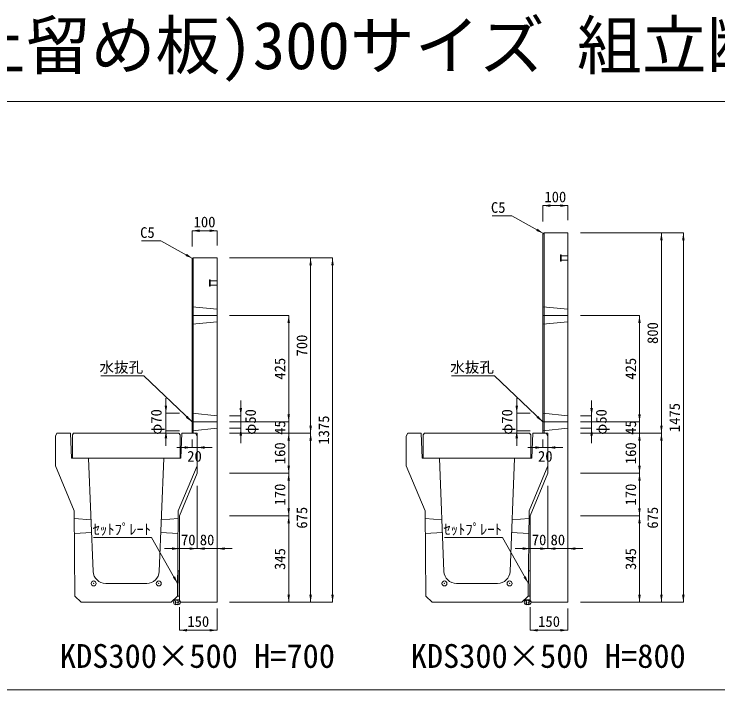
# Model space of a CAD drawing. Units: millimetres at full size, sheet at 1:40. Extents: x 172874 to 199766, y 869448 to 902797.
# Drawn here: x 179656 to 182465, y 900098 to 902797 of the extents above; entities that cross this region are included whole.
import ezdxf
from ezdxf.enums import TextEntityAlignment as Align

# ---------------------------------------------------------------- set-up
doc = ezdxf.new("R2010")
doc.units = ezdxf.units.MM
doc.header["$LTSCALE"] = 40
doc.header["$PDMODE"] = 32
doc.header["$PDSIZE"] = 20
for name, pattern in [('DASHED', [7.5, 6, -1.5]), ('USER1', [28.575, 19.05, -3.175, 3.175, -3.175]), ('USER2', [4.7625, 3.175, -1.5875]), ('USER3', [1.35, 0.75, -0.6])]:
    doc.linetypes.add(name, pattern=pattern)
for name, color, linetype, lineweight in [('セットプレート', 3, 'Continuous', 13), ('パネックスKDS', 2, 'Continuous', 13), ('図枠', 5, 'Continuous', 13), ('寸法線', 7, 'Continuous', 13), ('引出線', 4, 'Continuous', 13), ('本体', 2, 'Continuous', 13), ('補助線', 8, 'Continuous', 13), ('ｲﾝｻｰﾄ', 3, 'USER3', 5)]:
    doc.layers.add(name, color=color, linetype=linetype, lineweight=lineweight)
doc.layers.add('文字', color=7, linetype='Continuous')
doc.styles.add('ＭＳ ゴシック', font='')
doc.styles.get('ＭＳ ゴシック').set_extended_font_data('MS Gothic')

# ---------------------------------------------------------------- blocks, each defined once
blk = doc.blocks.new('filled_arrow')
at = {"color": 0, "linetype": 'Continuous', "lineweight": -2}
blk.add_solid([(7.5, 1.25), (0, 0), (7.5, -1.25)], dxfattribs=at)

msp = doc.modelspace()

# ---------------------------------------------------------------- linework, layer by layer
at = {"layer": 'セットプレート'}
for points in [[(180308.36, 900473.33), (180314.36, 900473.28), (180315.22, 900573.27), (180309.22, 900573.33)], [(181708.36, 900473.33), (181714.36, 900473.28), (181715.22, 900573.27), (181709.22, 900573.33)]]:
    msp.add_lwpolyline(points, close=True, dxfattribs=at)
at = {"layer": 'パネックスKDS'}
for p, q in [((181766.29, 901918.33), (181771.29, 901923.33)), ((181766.29, 901123.33), (181766.29, 901918.33)), ((181771.29, 901923.33), (181866.29, 901923.33)), ((181866.29, 900448.33), (181866.29, 901923.33)), ((180366.29, 901818.33), (180371.29, 901823.33)), ((180366.29, 901123.33), (180366.29, 901818.33)), ((180371.29, 901823.33), (180466.29, 901823.33)), ((180466.29, 900448.33), (180466.29, 901823.33)), ((180366.29, 901123.33), (180386.29, 901123.33)), ((180386.29, 900963.33), (180386.29, 901123.33)), ((181766.29, 901123.33), (181786.29, 901123.33)), ((181786.29, 900963.33), (181786.29, 901123.33)), ((180386.29, 900963.33), (180316.29, 900793.33)), ((181786.29, 900963.33), (181716.29, 900793.33)), ((180316.29, 900453.33), (180316.29, 900793.33)), ((181716.29, 900453.33), (181716.29, 900793.33)), ((180316.29, 900453.33), (180321.29, 900448.33)), ((180321.29, 900448.33), (180466.29, 900448.33)), ((181716.29, 900453.33), (181721.29, 900448.33)), ((181721.29, 900448.33), (181866.29, 900448.33))]:
    msp.add_line(p, q, dxfattribs=at)
at = {"layer": 'パネックスKDS', "lineweight": 5}
for p, q in [((181771.29, 901123.33), (181771.29, 901923.33)), ((180371.29, 901123.33), (180371.29, 901823.33))]:
    msp.add_line(p, q, dxfattribs=at)
at = {"layer": 'パネックスKDS', "linetype": 'DASHED', "lineweight": 9}
for p, q in [((180366.29, 901628.33), (180466.29, 901618.33)), ((181766.29, 901628.33), (181866.29, 901618.33)), ((180366.29, 901558.33), (180466.29, 901568.33)), ((181766.29, 901558.33), (181866.29, 901568.33)), ((180366.29, 901203.33), (180466.29, 901193.33)), ((181766.29, 901203.33), (181866.29, 901193.33)), ((180366.29, 901133.33), (180466.29, 901143.33)), ((181766.29, 901133.33), (181866.29, 901143.33))]:
    msp.add_line(p, q, dxfattribs=at)
at = {"layer": '図枠'}
for p, q in [((172874.21, 902448.33), (185274.21, 902448.33)), ((172874.21, 900098.33), (185274.21, 900098.33))]:
    msp.add_line(p, q, dxfattribs=at)
at = {"layer": '寸法線'}
for p, q in [((181766.29, 902031.88), (181866.29, 902031.88)), ((181766.29, 901968.33), (181766.29, 902031.88)), ((181866.29, 901973.33), (181866.29, 902031.88)), ((180366.29, 901931.88), (180466.29, 901931.88)), ((180366.29, 901868.33), (180366.29, 901931.88)), ((180466.29, 901873.33), (180466.29, 901931.88)), ((181916.29, 901923.33), (182327.13, 901923.33)), ((181916.29, 901923.33), (182239.63, 901923.33)), ((182239.63, 901123.33), (182239.63, 901923.33)), ((182327.13, 900448.33), (182327.13, 901923.33)), ((180516.29, 901823.33), (180927.13, 901823.33)), ((180516.29, 901823.33), (180839.63, 901823.33)), ((180839.63, 901123.33), (180839.63, 901823.33)), ((180927.13, 900448.33), (180927.13, 901823.33)), ((180516.29, 901593.33), (180752.13, 901593.33)), ((180752.13, 901168.33), (180752.13, 901593.33)), ((181916.29, 901593.33), (182152.13, 901593.33)), ((182152.13, 901168.33), (182152.13, 901593.33)), ((180262.22, 901263.33), (180262.22, 901073.33)), ((180560.96, 901253.33), (180560.96, 901083.33)), ((181662.22, 901263.33), (181662.22, 901073.33)), ((181960.96, 901253.33), (181960.96, 901083.33)), ((180752.13, 901228.33), (180752.13, 901063.33)), ((182152.13, 901228.33), (182152.13, 901063.33)), ((180316.29, 901203.33), (180262.22, 901203.33)), ((181716.29, 901203.33), (181662.22, 901203.33)), ((180516.29, 901193.33), (180560.96, 901193.33)), ((180516.29, 901168.33), (180752.13, 901168.33)), ((180516.29, 901168.33), (180752.13, 901168.33)), ((181916.29, 901193.33), (181960.96, 901193.33)), ((181916.29, 901168.33), (182152.13, 901168.33)), ((181916.29, 901168.33), (182152.13, 901168.33)), ((180516.29, 901143.33), (180560.96, 901143.33)), ((181916.29, 901143.33), (181960.96, 901143.33)), ((180316.29, 901133.33), (180262.22, 901133.33)), ((180516.29, 901123.33), (180839.63, 901123.33)), ((180516.29, 901123.33), (180752.13, 901123.33)), ((180516.29, 901123.33), (180839.63, 901123.33)), ((180516.29, 901123.33), (180752.13, 901123.33)), ((180752.13, 901123.33), (180752.13, 900963.33)), ((180839.63, 901123.33), (180839.63, 900448.33)), ((181716.29, 901133.33), (181662.22, 901133.33)), ((181916.29, 901123.33), (182239.63, 901123.33)), ((181916.29, 901123.33), (182152.13, 901123.33)), ((181916.29, 901123.33), (182239.63, 901123.33)), ((181916.29, 901123.33), (182152.13, 901123.33)), ((182152.13, 901123.33), (182152.13, 900963.33)), ((182239.63, 901123.33), (182239.63, 900448.33)), ((180366.29, 901098.33), (180366.29, 901066.25)), ((180386.29, 901098.33), (180386.29, 901066.25)), ((181766.29, 901098.33), (181766.29, 901066.25)), ((181786.29, 901098.33), (181786.29, 901066.25)), ((180306.29, 901066.25), (180446.29, 901066.25)), ((181706.29, 901066.25), (181846.29, 901066.25)), ((180516.29, 900963.33), (180752.13, 900963.33)), ((180516.29, 900963.33), (180752.13, 900963.33)), ((180752.13, 900963.33), (180752.13, 900793.33)), ((181916.29, 900963.33), (182152.13, 900963.33)), ((181916.29, 900963.33), (182152.13, 900963.33)), ((182152.13, 900963.33), (182152.13, 900793.33)), ((180386.29, 900913.33), (180386.29, 900662.5)), ((180386.29, 900913.33), (180386.29, 900662.5)), ((180466.29, 900913.33), (180466.29, 900662.5)), ((181786.29, 900913.33), (181786.29, 900662.5)), ((181786.29, 900913.33), (181786.29, 900662.5)), ((181866.29, 900913.33), (181866.29, 900662.5)), ((180516.29, 900793.33), (180752.13, 900793.33)), ((180516.29, 900793.33), (180752.13, 900793.33)), ((180752.13, 900793.33), (180752.13, 900448.33)), ((181916.29, 900793.33), (182152.13, 900793.33)), ((181916.29, 900793.33), (182152.13, 900793.33)), ((182152.13, 900793.33), (182152.13, 900448.33)), ((180316.29, 900743.33), (180316.29, 900662.5)), ((181716.29, 900743.33), (181716.29, 900662.5)), ((180446.29, 900662.5), (180256.29, 900662.5)), ((180326.29, 900662.5), (180526.29, 900662.5)), ((181846.29, 900662.5), (181656.29, 900662.5)), ((181726.29, 900662.5), (181926.29, 900662.5)), ((180516.29, 900448.33), (180927.13, 900448.33)), ((180516.29, 900448.33), (180839.63, 900448.33)), ((180516.29, 900448.33), (180752.13, 900448.33)), ((181916.29, 900448.33), (182327.13, 900448.33)), ((181916.29, 900448.33), (182239.63, 900448.33)), ((181916.29, 900448.33), (182152.13, 900448.33)), ((180316.29, 900428.33), (180316.29, 900336.53)), ((180466.29, 900423.33), (180466.29, 900336.53)), ((181716.29, 900428.33), (181716.29, 900336.53)), ((181866.29, 900423.33), (181866.29, 900336.53)), ((180316.29, 900336.53), (180466.29, 900336.53)), ((181716.29, 900336.53), (181866.29, 900336.53))]:
    msp.add_line(p, q, dxfattribs=at)
at = {"layer": '引出線'}
for points in [[(181768.79, 901920.83), (181642.42, 901991.91), (181564.65, 901991.91)], [(180368.79, 901820.83), (180242.42, 901891.91), (180164.65, 901891.91)], [(180366.29, 901168.33), (180173.83, 901351.78), (180002.09, 901351.78)], [(181766.29, 901168.33), (181573.83, 901351.78), (181402.09, 901351.78)], [(180308.79, 900523.33), (180205.1, 900706.77), (179973.74, 900706.77)], [(181708.79, 900523.33), (181605.1, 900706.77), (181373.74, 900706.77)]]:
    msp.add_lwpolyline(points, dxfattribs=at)
at = {"layer": '本体'}
for p, q in [((179827.29, 901123.33), (179821.29, 901111.33)), ((179827.29, 901123.33), (179881.29, 901123.33)), ((179881.29, 901123.33), (179885.29, 901023.33)), ((180326.29, 901123.33), (180322.29, 901023.33)), ((180326.29, 901123.33), (180380.29, 901123.33)), ((180380.29, 901123.33), (180386.29, 901111.33)), ((181227.29, 901123.33), (181221.29, 901111.33)), ((181227.29, 901123.33), (181281.29, 901123.33)), ((181281.29, 901123.33), (181285.29, 901023.33)), ((181726.29, 901123.33), (181722.29, 901023.33)), ((181726.29, 901123.33), (181780.29, 901123.33)), ((181780.29, 901123.33), (181786.29, 901111.33)), ((179821.29, 901111.33), (179821.29, 900993.33)), ((180386.29, 901111.33), (180386.29, 900993.33)), ((181221.29, 901111.33), (181221.29, 900993.33)), ((181786.29, 901111.33), (181786.29, 900993.33)), ((179885.29, 901023.33), (179953.79, 901023.33)), ((179953.79, 901023.33), (179971.87, 900571.33)), ((180235.71, 900571.33), (180253.79, 901023.33)), ((180253.79, 901023.33), (180322.29, 901023.33)), ((181285.29, 901023.33), (181353.79, 901023.33)), ((181353.79, 901023.33), (181371.87, 900571.33)), ((181635.71, 900571.33), (181653.79, 901023.33)), ((181653.79, 901023.33), (181722.29, 901023.33)), ((179821.29, 900993.33), (179896.29, 900813.33)), ((180386.29, 900993.33), (180311.29, 900813.33)), ((181221.29, 900993.33), (181296.29, 900813.33)), ((181786.29, 900993.33), (181711.29, 900813.33)), ((179896.29, 900813.33), (179899.22, 900473.33)), ((180308.36, 900473.33), (180311.29, 900813.33)), ((181296.29, 900813.33), (181299.22, 900473.33)), ((181708.36, 900473.33), (181711.29, 900813.33)), ((180021.83, 900523.33), (180185.75, 900523.33)), ((181421.83, 900523.33), (181585.75, 900523.33)), ((179899.22, 900473.33), (179924.44, 900448.33)), ((180283.14, 900448.33), (180308.36, 900473.33)), ((181299.22, 900473.33), (181324.44, 900448.33)), ((181683.14, 900448.33), (181708.36, 900473.33)), ((179924.44, 900448.33), (180283.14, 900448.33)), ((181324.44, 900448.33), (181683.14, 900448.33))]:
    msp.add_line(p, q, dxfattribs=at)
at = {"layer": '本体', "linetype": 'USER2'}
for p, q in [((179896.56, 900782.33), (179963.63, 900777.33)), ((180311.02, 900782.33), (180243.95, 900777.33)), ((181296.56, 900782.33), (181363.63, 900777.33)), ((181711.02, 900782.33), (181643.95, 900777.33)), ((179965.63, 900727.33), (179897.08, 900722.33)), ((180241.95, 900727.33), (180310.51, 900722.33)), ((181365.63, 900727.33), (181297.08, 900722.33)), ((181641.95, 900727.33), (181710.51, 900722.33))]:
    msp.add_line(p, q, dxfattribs=at)
at = {"layer": '本体', "lineweight": 20}
for points in [[(179888.79, 901117.33), (179893.79, 901123.33), (180313.79, 901123.33), (180318.79, 901117.33), (180318.79, 901023.33), (179888.79, 901023.33)], [(181288.79, 901117.33), (181293.79, 901123.33), (181713.79, 901123.33), (181718.79, 901117.33), (181718.79, 901023.33), (181288.79, 901023.33)]]:
    msp.add_lwpolyline(points, close=True, dxfattribs=at)
at = {"layer": '本体'}
for centre, start, end in [((180021.83, 900573.33), 182.29061, 270), ((180185.75, 900573.33), 270, 357.70939), ((181421.83, 900573.33), 182.29061, 270), ((181585.75, 900573.33), 270, 357.70939)]:
    msp.add_arc(centre, 50, start, end, dxfattribs=at)
at = {"layer": '補助線', "linetype": 'USER1'}
for p, q in [((180366.29, 901593.33), (180466.29, 901593.33)), ((181766.29, 901593.33), (181866.29, 901593.33)), ((180366.29, 901168.33), (180466.29, 901168.33)), ((181766.29, 901168.33), (181866.29, 901168.33))]:
    msp.add_line(p, q, dxfattribs=at)
at = {"layer": '補助線'}
for p in [(179973.79, 900523.33), (180233.79, 900523.33), (181373.79, 900523.33), (181633.79, 900523.33), (180302.29, 900448.33), (180309.29, 900448.33), (180309.29, 900448.33), (181702.29, 900448.33), (181709.29, 900448.33), (181709.29, 900448.33)]:
    msp.add_point(p, dxfattribs=at)
at = {"layer": 'ｲﾝｻｰﾄ'}
for p, q in [((181836.29, 901835.83), (181836.29, 901810.83)), ((181839.29, 901835.83), (181836.29, 901835.83)), ((181839.29, 901810.83), (181839.29, 901835.83)), ((181866.29, 901831.83), (181839.29, 901831.83)), ((181839.29, 901814.83), (181866.29, 901814.83)), ((181836.29, 901810.83), (181839.29, 901810.83)), ((180436.29, 901735.83), (180436.29, 901710.83)), ((180439.29, 901735.83), (180436.29, 901735.83)), ((180439.29, 901710.83), (180439.29, 901735.83)), ((180466.29, 901731.83), (180439.29, 901731.83)), ((180436.29, 901710.83), (180439.29, 901710.83)), ((180439.29, 901714.83), (180466.29, 901714.83))]:
    msp.add_line(p, q, dxfattribs=at)

# ---------------------------------------------------------------- block references
at = {"layer": '寸法線', "xscale": 4, "yscale": 4}
for p in [(181766.29, 902031.88), (180366.29, 901931.88), (180386.29, 901066.25), (181786.29, 901066.25), (180386.29, 900662.5), (180466.29, 900662.5), (181786.29, 900662.5), (181866.29, 900662.5), (180316.29, 900336.53), (181716.29, 900336.53)]:
    msp.add_blockref('filled_arrow', p, dxfattribs=at)
for p, rotation in [((181866.29, 902031.88), 180), ((180466.29, 901931.88), 180), ((182239.63, 901923.33), 270), ((182327.13, 901923.33), 270), ((180839.63, 901823.33), 270), ((180927.13, 901823.33), 270), ((180752.13, 901593.33), 270), ((182152.13, 901593.33), 270), ((180262.22, 901203.33), 90), ((181662.22, 901203.33), 90), ((180560.96, 901193.33), 90), ((180752.13, 901168.33), 90), ((180752.13, 901168.33), 90), ((181960.96, 901193.33), 90), ((182152.13, 901168.33), 90), ((182152.13, 901168.33), 90), ((180560.96, 901143.33), 270), ((180839.63, 901123.33), 90), ((181960.96, 901143.33), 270), ((182239.63, 901123.33), 90), ((180262.22, 901133.33), 270), ((180752.13, 901123.33), 270), ((180752.13, 901123.33), 270), ((180839.63, 901123.33), 270), ((181662.22, 901133.33), 270), ((182152.13, 901123.33), 270), ((182152.13, 901123.33), 270), ((182239.63, 901123.33), 270), ((180366.29, 901066.25), 180), ((181766.29, 901066.25), 180), ((180752.13, 900963.33), 90), ((182152.13, 900963.33), 90), ((180752.13, 900963.33), 270), ((182152.13, 900963.33), 270), ((180752.13, 900793.33), 90), ((182152.13, 900793.33), 90), ((180752.13, 900793.33), 270), ((182152.13, 900793.33), 270), ((180316.29, 900662.5), 180), ((180386.29, 900662.5), 180), ((181716.29, 900662.5), 180), ((181786.29, 900662.5), 180), ((180752.13, 900448.33), 90), ((180839.63, 900448.33), 90), ((180927.13, 900448.33), 90), ((182152.13, 900448.33), 90), ((182239.63, 900448.33), 90), ((182327.13, 900448.33), 90), ((180466.29, 900336.53), 180), ((181866.29, 900336.53), 180)]:
    msp.add_blockref('filled_arrow', p, dxfattribs=dict(at, rotation=rotation))
at = {"layer": '引出線', "xscale": 4, "yscale": 4}
for p, rotation in [((181768.79, 901920.83), 150.6), ((180368.79, 901820.83), 150.6), ((180366.29, 901168.33), 136.4), ((181766.29, 901168.33), 136.4), ((180308.79, 900523.33), 119.5), ((181708.79, 900523.33), 119.5)]:
    msp.add_blockref('filled_arrow', p, dxfattribs=dict(at, rotation=rotation))

# ---------------------------------------------------------------- texts
at = {"layer": '寸法線', "style": 'ＭＳ ゴシック'}
for s, p in [('100', (181816.29, 902066.88)), ('100', (180416.29, 901966.88)), ('20', (180376.29, 901031.25)), ('20', (181776.29, 901031.25)), ('70', (180351.29, 900697.5)), ('80', (180426.29, 900697.5)), ('70', (181751.29, 900697.5)), ('80', (181826.29, 900697.5)), ('150', (180391.29, 900371.53)), ('150', (181791.29, 900371.53))]:
    msp.add_text(s, height=42.72, dxfattribs=at).set_placement(p, align=Align.MIDDLE_CENTER)
for s, p in [('800', (182204.63, 901523.33)), ('700', (180804.63, 901473.33)), ('425', (180717.13, 901380.83)), ('425', (182117.13, 901380.83)), ('1475', (182292.13, 901185.83)), ('φ70', (180223.56, 901168.33)), ('φ50', (180599.62, 901168.33)), ('φ70', (181623.56, 901168.33)), ('φ50', (181999.62, 901168.33)), ('45', (180717.13, 901145.83)), ('1375', (180892.13, 901135.83)), ('45', (182117.13, 901145.83)), ('160', (180717.13, 901043.33)), ('160', (182117.13, 901043.33)), ('170', (180717.13, 900878.33)), ('170', (182117.13, 900878.33)), ('675', (180804.63, 900785.83)), ('675', (182204.63, 900785.83)), ('345', (180717.13, 900620.83)), ('345', (182117.13, 900620.83))]:
    msp.add_text(s, height=42.72, rotation=90, dxfattribs=at).set_placement(p, align=Align.MIDDLE_CENTER)
at = {"layer": '引出線', "style": 'ＭＳ ゴシック'}
for s, p in [('C5', (181617.42, 902045.91)), ('C5', (180217.42, 901945.91)), ('水抜孔', (180171.58, 901408.06)), ('水抜孔', (181571.58, 901408.06)), ('ｾｯﾄﾌﾟﾚｰﾄ', (180202.85, 900760.77)), ('ｾｯﾄﾌﾟﾚｰﾄ', (181602.85, 900760.77))]:
    msp.add_text(s, height=42.72, dxfattribs=at).set_placement(p, align=Align.TOP_RIGHT)
at = {"layer": '文字', "style": 'ＭＳ ゴシック'}
for s, height, p in [('パネックス[KDS](歩道用)(深溝U字溝対応簡易土留め板)300サイズ 組立断面図', 189.9, (174136.39, 902519.95)), ('KDS300×500 H=700', 94.94, (179838.87, 900157.94)), ('KDS300×500 H=800', 94.94, (181238.87, 900157.94))]:
    msp.add_text(s, height=height, dxfattribs=at).set_placement(p, align=Align.BOTTOM_LEFT)

doc.saveas('drawing.dxf')
